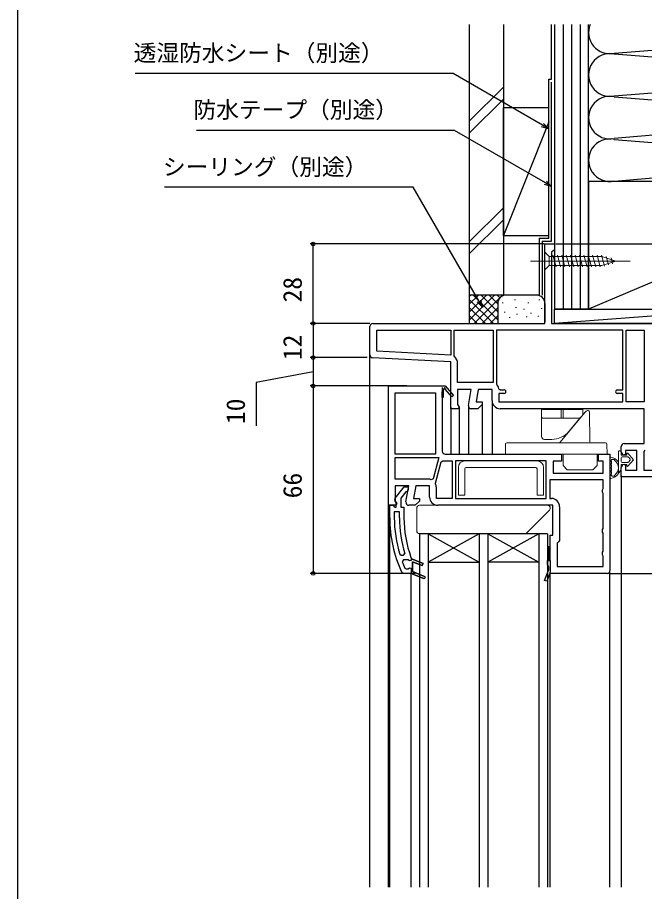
# Model space of a CAD drawing. Units: millimetres, scale not verified. Extents: x -525 to 525, y -783 to 779.
# Drawn here: x -525 to -304.2, y -429.2 to -121.4 of the extents above; entities that cross this region are included whole.
import ezdxf
from ezdxf.enums import TextEntityAlignment as Align

# ---------------------------------------------------------------- set-up
doc = ezdxf.new("R2010")
doc.units = ezdxf.units.MM
doc.header["$LTSCALE"] = 4
for name, color, linetype in [('0-3_YKK_11', 7, 'Continuous'), ('0-4_YKK_12', 2, 'Continuous'), ('0-7_YKK_D', 6, 'Continuous'), ('0-8_YKK_ZWAK', 7, 'Continuous'), ('0-9_YSS_K', 3, 'Continuous'), ('0-A_YSS_KE', 3, 'Continuous')]:
    doc.layers.add(name, color=color, linetype=linetype)
doc.layers.add('0-5_YKK_13', color=4, linetype='Continuous', lineweight=18)
doc.styles.add('ＭＳ ゴシック', font='')
doc.styles.get('ＭＳ ゴシック').set_extended_font_data('MS Gothic')

msp = doc.modelspace()

# ---------------------------------------------------------------- linework, layer by layer
at = {"layer": '0-3_YKK_11'}
for p, q in [((-400.929, -240.21), (-400.929, -230.159)), ((-375.429, -251.659), (-375.429, -255.159)), ((-375.429, -255.159), (-375.429, -253.159)), ((-312.429, -274.359), (-312.429, -272.459)), ((-374.429, -277.559), (-371.929, -277.559)), ((-337.429, -312.659), (-337.429, -316.659))]:
    msp.add_line(p, q, dxfattribs=at)
for points in [[(-399.929, -229.159), (-339.329, -229.159), (-339.329, -201.159), (-335.929, -201.159), (-335.929, -203.059), (-336.429, -203.559), (-336.929, -204.059), (-336.929, -229.159), (-285.929, -229.159), (-285.929, -230.659), (-273.429, -230.659), (-273.429, -229.159), (-270.929, -229.159), (-270.929, -233.159), (-285.929, -233.159), (-285.929, -285.159), (-287.729, -285.159), (-287.729, -283.159), (-312.429, -283.159), (-312.429, -279.859)], [(-371.052, -240.916), (-371.229, -240.535), (-371.229, -231.559), (-357.529, -231.559)], [(-357.529, -231.559), (-357.529, -249.959), (-370.029, -249.959), (-370.029, -243.127)], [(-311.929, -231.559), (-356.329, -231.559), (-356.329, -250.359), (-356.191, -250.704)], [(-313.829, -252.559), (-311.929, -252.559), (-311.929, -231.559)], [(-366.214, -257.985), (-365.222, -252.359), (-370.029, -252.359), (-370.029, -257.715), (-369.487, -258.583), (-369.806, -259.159), (-372.429, -259.159), (-372.429, -242.652), (-399.981, -241.209)], [(-394.429, -293.159), (-394.429, -251.159), (-374.563, -251.159), (-374.429, -251.081), (-371.524, -254.5), (-372.134, -255.018), (-374.445, -252.298)], [(-374.823, -252.233), (-375.129, -252.409), (-375.129, -255.159), (-375.429, -255.159), (-375.429, -274.159)], [(-357.929, -256.259), (-357.929, -252.359), (-362.785, -252.359), (-363.56, -256.759), (-361.429, -256.759), (-361.429, -257.659), (-362.929, -259.159), (-365.229, -259.159)], [(-355.542, -252.111), (-355.044, -252.559), (-353.629, -252.559)], [(-353.629, -253.759), (-355.529, -253.759), (-355.529, -256.759), (-311.929, -256.759), (-311.929, -253.759), (-313.829, -253.759)], [(-311.429, -271.459), (-304.329, -271.459), (-304.329, -259.159), (-355.029, -259.159)], [(-311.429, -278.859), (-310.929, -278.859), (-310.929, -280.759), (-306.929, -280.759), (-306.929, -273.859), (-310.929, -273.859), (-310.929, -275.359), (-311.429, -275.359)], [(-304.146, -273.777), (-304.529, -274.263), (-304.529, -280.759), (-288.329, -280.759)], [(-392.029, -276.359), (-376.65, -276.359), (-378.655, -283.843), (-379.328, -284.176)], [(-380.429, -283.959), (-392.029, -283.959), (-392.029, -276.359)], [(-374.429, -275.159), (-333.429, -275.159), (-333.429, -277.659), (-336.429, -277.659), (-336.429, -281.859), (-318.829, -281.859), (-318.829, -277.659), (-320.429, -277.659), (-320.429, -275.159), (-316.429, -275.159), (-316.429, -316.159)], [(-377.785, -285.668), (-377.812, -285.333), (-375.801, -277.827), (-375.204, -277.469)], [(-371.929, -277.559), (-371.929, -290.759), (-377.529, -290.759), (-377.529, -286.859)], [(-318.829, -284.259), (-337.629, -284.259), (-337.629, -290.759), (-337.029, -290.759)], [(-334.129, -293.659), (-334.129, -305.564), (-334.579, -306.061), (-335.029, -306.559), (-335.029, -314.759), (-318.829, -314.759), (-318.829, -311.025), (-319.079, -310.592), (-319.079, -309.726), (-318.829, -309.293), (-318.829, -303.025), (-319.079, -302.592), (-319.079, -301.726), (-318.829, -301.293), (-318.829, -289.025), (-319.079, -288.592), (-319.079, -287.726), (-318.829, -287.293), (-318.829, -284.259)], [(-388.214, -291.985), (-387.222, -286.359), (-392.029, -286.359), (-392.029, -291.715), (-391.487, -292.583), (-391.806, -293.159), (-394.429, -293.159)], [(-392.016, -290.641), (-388.904, -286.658), (-387.429, -286.658), (-387.429, -287.76), (-387.904, -288.259), (-388.274, -288.45), (-390.029, -290.697), (-390.029, -293.858), (-388.929, -293.858), (-388.929, -297.526)], [(-379.929, -290.259), (-379.929, -286.359), (-384.785, -286.359), (-385.56, -290.759), (-383.429, -290.759), (-383.429, -291.659), (-384.929, -293.159), (-387.229, -293.159)], [(-393.929, -297.526), (-393.929, -293.158), (-392.829, -293.158), (-392.333, -293.596), (-392.035, -293.858), (-391.629, -293.858), (-391.629, -292.458), (-391.829, -292.058)], [(-317.429, -317.159), (-337.618, -317.159), (-338.655, -319.9), (-339.403, -319.617), (-337.929, -315.719), (-337.929, -314.825), (-338.179, -314.392), (-338.429, -313.959), (-338.429, -312.659), (-337.429, -312.659), (-337.429, -303.659), (-336.529, -303.659), (-336.529, -293.159), (-377.029, -293.159)], [(-390.529, -297.526), (-390.529, -295.458), (-392.329, -295.458), (-392.329, -297.526)], [(-390.42, -310.403), (-389.942, -310.758), (-389.105, -310.758), (-388.627, -310.111)], [(-381.681, -318.187), (-385.929, -316.496), (-385.929, -313.019), (-382.477, -314.393), (-382.181, -313.65), (-385.929, -312.158), (-386.429, -312.158), (-386.429, -312.658), (-387.019, -312.733), (-387.503, -312.358), (-387.529, -312.358), (-389.064, -312.358), (-389.533, -313.033)], [(-386.459, -311.541), (-386.429, -311.712), (-386.429, -312.158), (-385.929, -312.158), (-382.181, -313.65), (-382.477, -314.393), (-385.929, -313.019), (-385.929, -316.496), (-381.681, -318.187)], [(-388.634, -315.258), (-388.176, -315.558), (-387.503, -315.558), (-387.019, -315.183), (-386.429, -315.258), (-386.429, -317.158), (-381.977, -318.93), (-386.429, -317.158), (-389.211, -317.158), (-389.664, -316.869)]]:
    msp.add_lwpolyline(points, dxfattribs=at)
for points in [[(-372.429, -240.249), (-398.529, -238.881), (-398.529, -231.559), (-372.429, -231.559)], [(-304.329, -231.559), (-304.329, -256.759), (-310.729, -256.759), (-310.729, -231.559)], [(-377.829, -253.559), (-377.829, -275.159), (-392.029, -275.159), (-392.029, -253.559)], [(-370.729, -290.759), (-338.829, -290.759), (-338.829, -277.559), (-370.729, -277.559)]]:
    msp.add_lwpolyline(points, close=True, dxfattribs=at)
for centre, radius, start, end in [((-399.929, -230.159), 1, 90.00001, 179.99999), ((-399.929, -240.21), 1, 180, 266.99997), ((-372.929, -243.127), 2.9, 359.99999, 49.67978), ((-374.607, -252.108), 0.25, 310.35701, 210), ((-357.929, -252.359), 2.4, 5.9378, 43.60284), ((-353.629, -253.159), 0.6, 269.99999, 90.00001), ((-313.829, -253.159), 0.6, 89.99999, 270.00001), ((-365.229, -258.159), 1, 170.00002, 270), ((-355.029, -256.259), 2.9, 180.00001, 269.99999), ((-311.429, -272.459), 1, 90.00001, 179.99999), ((-374.429, -274.159), 1, 180.00001, 269.99999), ((-311.429, -274.359), 1, 180.00001, 269.99999), ((-374.429, -274.159), 3.4, 256.82613, 269.99998), ((-311.429, -279.859), 1, 90.00001, 179.99999), ((-380.429, -286.859), 2.9, 67.68615, 89.99999), ((-380.429, -286.859), 2.9, 359.99996, 24.25263), ((-391.229, -291.258), 1, 141.91328, 233.13011), ((-387.229, -292.159), 1, 169.99999, 269.99998), ((-377.029, -290.259), 2.9, 180.00001, 269.99999), ((-337.029, -293.659), 2.9, 0.00001, 89.99999), ((-347.929, -297.526), 46, 180.00001, 204.86598), ((-347.929, -297.526), 44.4, 179.99999, 196.86019), ((-347.929, -297.526), 42.6, 179.99999, 197.18277), ((-347.929, -297.526), 41, 179.99999, 199.98888), ((-347.929, -297.526), 44.4, 200.44221, 203.53922), ((-317.429, -316.159), 1, 270.00001, 359.99999), ((-381.829, -318.558), 0.4, 248.30059, 68.30061), ((-381.829, -318.558), 0.4, 248.30059, 68.30061)]:
    msp.add_arc(centre, radius, start, end, dxfattribs=at)
at = {"layer": '0-4_YKK_12'}
for p, q in [((-400.929, -427.659), (-400.929, -240.21)), ((-366.229, -258.149), (-366.229, -275.149)), ((-361.429, -257.442), (-361.429, -275.159)), ((-357.929, -256.249), (-357.929, -275.159)), ((-372.429, -258.649), (-372.429, -275.149)), ((-369.529, -258.649), (-369.529, -275.149)), ((-312.429, -282.659), (-312.429, -427.659)), ((-394.429, -427.659), (-394.429, -292.659)), ((-393.929, -427.659), (-393.929, -297.526)), ((-383.424, -303.159), (-383.429, -427.659)), ((-338.429, -303.159), (-383.424, -303.159)), ((-380.429, -303.159), (-380.429, -427.659)), ((-380.429, -303.159), (-362.429, -313.159)), ((-362.429, -303.159), (-380.429, -313.159)), ((-362.429, -303.159), (-362.429, -427.659)), ((-359.429, -303.159), (-359.429, -427.659)), ((-341.429, -303.159), (-359.429, -313.159)), ((-359.429, -303.159), (-341.429, -313.159)), ((-341.429, -303.159), (-341.429, -427.659)), ((-338.429, -303.159), (-338.429, -427.659)), ((-380.429, -313.159), (-362.429, -313.159)), ((-341.429, -313.159), (-359.429, -313.159)), ((-337.429, -427.659), (-337.429, -316.659)), ((-316.429, -427.659), (-316.429, -316.159)), ((-386.429, -427.659), (-386.429, -317.158))]:
    msp.add_line(p, q, dxfattribs=at)
at = {"layer": '0-5_YKK_13'}
for p, q in [((-339.329, -204.059), (-339.329, -210.259)), ((-339.329, -204.059), (-337.779, -205.609)), ((-319.245, -205.609), (-337.779, -205.609)), ((-337.779, -205.609), (-337.779, -208.709)), ((-335.352, -209.259), (-336.478, -205.059)), ((-333.8, -209.259), (-334.925, -205.059)), ((-332.247, -209.259), (-333.372, -205.059)), ((-330.694, -209.259), (-331.819, -205.059)), ((-329.141, -209.259), (-330.266, -205.059)), ((-327.588, -209.259), (-328.713, -205.059)), ((-326.035, -209.259), (-327.16, -205.059)), ((-324.482, -209.259), (-325.607, -205.059)), ((-322.929, -209.259), (-324.055, -205.059)), ((-321.376, -209.259), (-322.502, -205.059)), ((-319.823, -209.259), (-320.949, -205.059)), ((-318.34, -209), (-319.396, -205.059)), ((-314.329, -207.159), (-319.245, -205.609)), ((-316.908, -208.549), (-317.721, -205.513)), ((-315.476, -208.097), (-316.025, -206.048)), ((-344.329, -207.159), (-309.329, -207.159)), ((-339.329, -210.259), (-337.779, -208.709)), ((-337.779, -208.709), (-319.245, -208.709)), ((-314.329, -207.159), (-319.245, -208.709)), ((-325.08, -260.372), (-334.041, -271.052)), ((-333.53, -262.458), (-333.53, -259.458)), ((-332.93, -262.458), (-332.93, -259.458)), ((-325.98, -259.458), (-325.98, -261.176)), ((-323.436, -270.865), (-323.621, -260.263)), ((-340.48, -263.458), (-340.48, -261.958)), ((-340.48, -268.958), (-340.48, -263.458)), ((-327.137, -262.458), (-339.98, -262.458)), ((-328.012, -263.779), (-330.799, -267.1)), ((-336.927, -269.958), (-339.48, -269.958)), ((-350.17, -271.159), (-352.67, -271.159)), ((-332.931, -275.159), (-332.896, -279.194)), ((-321.231, -275.159), (-332.631, -275.159)), ((-320.431, -275.159), (-321.231, -275.159)), ((-320.966, -279.194), (-320.931, -275.159)), ((-316.429, -283.423), (-316.429, -276.495)), ((-313.429, -274.458), (-313.429, -282.008)), ((-312.429, -275.459), (-312.429, -274.459)), ((-312.429, -275.459), (-312.429, -274.459)), ((-310.429, -275.459), (-312.429, -275.459)), ((-310.429, -275.459), (-312.429, -275.459)), ((-312.429, -277.759), (-312.429, -276.459)), ((-312.429, -277.759), (-312.429, -276.459)), ((-312.129, -276.159), (-310.129, -276.159)), ((-312.129, -276.159), (-310.129, -276.159)), ((-310.429, -274.961), (-310.429, -275.459)), ((-310.429, -275.459), (-310.429, -274.961)), ((-308.129, -277.109), (-310.073, -274.83)), ((-308.129, -277.109), (-310.073, -274.83)), ((-309.901, -276.264), (-309.346, -276.914)), ((-309.346, -276.914), (-309.901, -276.264)), ((-369.779, -289.559), (-369.779, -279.859)), ((-342.079, -277.559), (-367.479, -277.559)), ((-342.579, -279.859), (-366.979, -279.859)), ((-339.779, -289.559), (-339.779, -279.859)), ((-332.896, -279.194), (-331.431, -280.659)), ((-322.431, -280.659), (-320.966, -279.194)), ((-315.829, -278.327), (-315.829, -277.895)), ((-315.829, -279.559), (-315.829, -279.127)), ((-312.429, -278.759), (-310.429, -278.759)), ((-312.429, -280.559), (-312.429, -278.759)), ((-310.429, -278.759), (-312.429, -278.759)), ((-312.429, -280.559), (-312.429, -278.759)), ((-310.129, -278.059), (-312.129, -278.059)), ((-310.129, -278.059), (-312.129, -278.059)), ((-310.429, -278.759), (-310.429, -279.257)), ((-310.429, -279.257), (-310.429, -278.759)), ((-310.073, -279.388), (-308.129, -277.109)), ((-308.129, -277.109), (-310.073, -279.388)), ((-309.346, -277.304), (-309.901, -277.954)), ((-309.346, -277.304), (-309.901, -277.954)), ((-367.479, -289.559), (-367.479, -280.359)), ((-342.079, -289.559), (-342.079, -280.359)), ((-331.431, -280.659), (-322.431, -280.659)), ((-315.829, -280.791), (-315.829, -280.359)), ((-315.829, -282.023), (-315.829, -281.591)), ((-367.479, -289.559), (-369.779, -289.559)), ((-339.779, -289.559), (-342.079, -289.559)), ((-384.433, -294.159), (-384.433, -302.159)), ((-383.433, -293.159), (-338.433, -293.159)), ((-345.726, -302.866), (-337.726, -294.866)), ((-346.433, -303.159), (-383.433, -303.159)), ((-338.429, -308.096), (-337.992, -307.659)), ((-338.429, -308.545), (-337.543, -307.659)), ((-338.429, -308.994), (-337.429, -307.994)), ((-338.429, -309.443), (-337.429, -308.443)), ((-338.429, -309.892), (-337.429, -308.892)), ((-338.429, -310.341), (-337.429, -309.341)), ((-338.429, -310.79), (-337.429, -309.79)), ((-338.429, -311.239), (-337.429, -310.239)), ((-338.429, -311.688), (-337.429, -310.688)), ((-338.429, -312.137), (-337.429, -311.137)), ((-338.429, -312.586), (-337.429, -311.586)), ((-338.053, -312.659), (-337.429, -312.035)), ((-337.604, -312.659), (-337.429, -312.484))]:
    msp.add_line(p, q, dxfattribs=at)
for points in [[(-340.48, -261.958), (-340.48, -259.458), (-325.98, -259.458)], [(-326.097, -261.497), (-326.754, -262.279), (-328.012, -263.779)], [(-353.17, -271.651), (-353.231, -275.159), (-350.232, -275.159)], [(-317.992, -271.159), (-320.492, -271.159), (-350.17, -271.159)], [(-320.431, -275.159), (-317.431, -275.159), (-317.493, -271.651)], [(-332.631, -275.159), (-337.906, -275.159), (-350.232, -275.159)], [(-313.429, -282.008), (-312.429, -280.559), (-313.429, -282.008)]]:
    msp.add_lwpolyline(points, dxfattribs=at)
msp.add_lwpolyline([(-338.429, -307.659), (-337.429, -307.659), (-337.429, -312.659), (-338.429, -312.659)], close=True, dxfattribs=at)
for centre, radius, start, end in [((-326.48, -261.176), 0.5, 320, 0), ((-323.548, -261.657), 2, 112.49402, 140), ((-324.121, -260.272), 0.5, 1, 112.49402), ((-339.98, -261.958), 0.5, 180, 270), ((-327.137, -261.958), 0.5, 270, 320), ((-336.927, -261.958), 8, 270, 320), ((-336.927, -261.958), 8, 315.4052, 320), ((-339.48, -268.958), 1, 180, 270), ((-352.67, -271.659), 0.5, 90, 179), ((-334.271, -270.859), 0.3, 270, 320), ((-323.136, -270.859), 0.3, 181, 270), ((-317.992, -271.659), 0.5, 1, 90), ((-316.129, -276.495), 0.3, 81.79391, 180), ((-316.629, -279.959), 3.8, 32.63687, 81.79391), ((-315.529, -277.275), 0.3, 67.71823, 159.97791), ((-312.929, -274.458), 0.5, 0.11462, 179.88538), ((-312.929, -274.459), 0.5, 360, 180.11459), ((-312.929, -274.459), 0.5, 0.00002, 0.11467), ((-312.129, -276.459), 0.3, 90, 180), ((-312.129, -276.459), 0.3, 90, 180), ((-310.227, -274.961), 0.202, 40.46381, 180), ((-310.227, -274.961), 0.202, 40.46381, 180), ((-310.129, -276.459), 0.3, 40.46381, 90), ((-310.129, -276.459), 0.3, 40.46381, 90), ((-309.575, -277.109), 0.3, 319.53619, 40.46381), ((-309.575, -277.109), 0.3, 319.53619, 40.46381), ((-367.479, -279.859), 2.3, 90, 180), ((-366.979, -280.359), 0.5, 90, 180), ((-342.579, -280.359), 0.5, 0, 90), ((-342.079, -279.859), 2.3, 0, 90), ((-315.829, -277.495), 0.2, 121.83486, 233.1301), ((-315.829, -278.727), 0.2, 126.8699, 233.1301), ((-315.829, -279.959), 0.2, 126.8699, 233.1301), ((-316.129, -277.895), 0.3, 0, 53.1301), ((-316.129, -278.327), 0.3, 306.8699, 0), ((-316.129, -279.127), 0.3, 0, 53.1301), ((-316.129, -279.559), 0.3, 306.8699, 0), ((-316.093, -277.07), 0.3, 301.83486, 339.97791), ((-316.629, -279.959), 3.2, 66.85224, 67.71823), ((-315.253, -276.741), 0.3, 246.85224, 296.63299), ((-315.029, -277.188), 0.2, 3.36701, 116.63299), ((-314.53, -277.158), 0.3, 183.36701, 233.14776), ((-316.629, -279.959), 3.2, 306.85224, 53.14776), ((-312.129, -277.759), 0.3, 180, 270), ((-312.129, -277.759), 0.3, 180, 270), ((-310.227, -279.257), 0.202, 180.00003, 319.53622), ((-310.227, -279.257), 0.202, 180, 319.53619), ((-310.129, -277.759), 0.3, 270, 319.53619), ((-310.129, -277.759), 0.3, 270, 319.53619), ((-316.629, -279.959), 3.8, 278.20609, 327.36313), ((-315.829, -281.191), 0.2, 126.8699, 233.1301), ((-315.829, -282.423), 0.2, 126.8699, 238.16514), ((-316.129, -280.359), 0.3, 0, 53.1301), ((-316.129, -280.791), 0.3, 306.8699, 360), ((-316.129, -281.591), 0.3, 0, 53.1301), ((-316.129, -282.023), 0.3, 306.8699, 360), ((-316.093, -282.848), 0.3, 20.02209, 58.16514), ((-315.529, -282.642), 0.3, 200.02209, 292.28177), ((-316.629, -279.959), 3.2, 292.28177, 293.14776), ((-315.253, -283.177), 0.3, 63.36701, 113.14776), ((-315.029, -282.73), 0.2, 243.36701, 356.63299), ((-314.53, -282.759), 0.3, 126.85224, 176.63299), ((-316.129, -283.423), 0.3, 180, 278.20609), ((-383.433, -294.159), 1, 90, 180), ((-338.433, -294.159), 1, 315, 90), ((-383.433, -302.159), 1, 180, 270), ((-346.433, -302.159), 1, 270, 315)]:
    msp.add_arc(centre, radius, start, end, dxfattribs=at)
at = {"layer": '0-7_YKK_D'}
for p, q in [((-339.537, -201.159), (-421.929, -201.159)), ((-420.929, -229.159), (-420.929, -201.159)), ((-335.429, -201.159), (10.074, -201.159)), ((-400.937, -229.159), (-421.929, -229.159)), ((-400.937, -229.159), (-421.929, -229.159)), ((-420.929, -229.159), (-420.929, -241.159)), ((-401.937, -241.159), (-421.929, -241.159)), ((-401.937, -241.159), (-421.929, -241.159)), ((-420.929, -241.159), (-420.929, -251.159)), ((-387.937, -251.159), (-421.929, -251.159)), ((-387.937, -251.159), (-421.929, -251.159)), ((-420.929, -251.159), (-420.929, -317.159)), ((-384.992, -317.159), (-421.929, -317.159)), ((-316.429, -317.159), (-69.926, -317.159))]:
    msp.add_line(p, q, dxfattribs=at)
for points in [[(-337.933, -160.574), (-340.141, -159.299), (-371.56, -141.159), (-483.61, -141.159)], [(-339.799, -158.707), (-337.933, -160.574), (-340.483, -159.89)], [(-336.933, -180.922), (-339.141, -179.647), (-371.163, -161.159), (-461.941, -161.159)], [(-361.296, -223.38), (-362.571, -221.171), (-385.672, -181.159), (-473.267, -181.159)], [(-338.799, -179.055), (-336.933, -180.922), (-339.483, -180.239)], [(-361.979, -220.83), (-361.296, -223.38), (-363.162, -221.513)], [(-420.929, -246.159), (-440.929, -249.923), (-440.929, -265.173)]]:
    msp.add_lwpolyline(points, dxfattribs=at)
for centre in [(-420.929, -201.159), (-420.929, -229.159), (-420.929, -229.159), (-420.929, -241.159), (-420.929, -241.159), (-420.929, -251.159), (-420.929, -251.159), (-420.929, -317.159)]:
    msp.add_circle(centre, 0.637, dxfattribs=at)
at = {"layer": '0-8_YKK_ZWAK'}
msp.add_line((-525, 747.3), (-525, -782.7), dxfattribs=at)
at = {"layer": '0-9_YSS_K'}
for p, q in [((-335.929, -123.87), (-335.929, -224.159)), ((-332.929, -123.87), (-332.929, -224.159)), ((-329.929, -123.87), (-329.929, -224.159)), ((-326.929, -123.87), (-326.929, -224.159)), ((-323.929, -179.159), (-323.929, -123.87)), ((-323.929, -224.159), (-323.929, -123.87)), ((-314.897, -134.001), (-227.96, -126.817)), ((-227.96, -141.501), (-314.897, -134.317)), ((-314.897, -149.001), (-227.96, -141.817)), ((-365.929, -157.948), (-353.929, -145.948)), ((-365.929, -162.19), (-353.929, -150.19)), ((-314.897, -149.317), (-227.96, -156.501)), ((-337.929, -153.159), (-353.929, -153.159)), ((-353.929, -198.159), (-353.929, -153.159)), ((-335.929, -153.159), (-335.929, -198.159)), ((-227.96, -156.817), (-314.897, -164.001)), ((-337.929, -158.159), (-353.929, -198.159)), ((-314.897, -164.317), (-227.96, -171.501)), ((-314.897, -179.001), (-227.96, -171.817)), ((-218.929, -179.159), (-323.929, -224.159)), ((-353.929, -188.374), (-365.929, -200.374)), ((-365.929, -204.617), (-353.929, -192.617)), ((-353.929, -198.159), (-337.929, -198.159)), ((-365.929, -219.159), (-365.929, -229.159)), ((-352.929, -219.159), (-365.929, -219.159)), ((-365.929, -228.017), (-357.071, -219.159)), ((-365.929, -225.188), (-359.899, -219.159)), ((-365.929, -222.36), (-362.728, -219.159)), ((-365.929, -219.531), (-365.556, -219.159)), ((-365.929, -220.674), (-357.444, -229.159)), ((-364.615, -219.159), (-355.929, -227.845)), ((-364.243, -229.159), (-354.243, -219.159)), ((-361.787, -219.159), (-355.929, -225.017)), ((-358.958, -219.159), (-355.929, -222.188)), ((-356.13, -219.159), (-355.148, -220.14)), ((-353.301, -219.159), (-353.281, -219.18)), ((-342.329, -219.159), (-352.929, -219.159)), ((-349.762, -220.962), (-349.762, -220.762)), ((-341.246, -220.962), (-341.246, -220.762)), ((-365.929, -223.502), (-360.272, -229.159)), ((-361.414, -229.159), (-355.929, -223.674)), ((-355.929, -222.159), (-355.929, -229.159)), ((-354.101, -221.964), (-354.101, -221.764)), ((-349.428, -223.633), (-349.428, -223.433)), ((-346.635, -224.236), (-346.635, -224.036)), ((-345.088, -221.964), (-345.088, -221.764)), ((-340.415, -223.967), (-340.415, -223.767)), ((-339.329, -222.159), (-339.329, -228.659)), ((-270.929, -224.159), (-335.929, -229.159)), ((-323.929, -224.159), (-335.929, -224.159)), ((-365.929, -226.33), (-363.1, -229.159)), ((-358.586, -229.159), (-355.911, -226.484)), ((-353.433, -225.302), (-353.433, -225.102)), ((-351.603, -227.158), (-351.603, -226.958)), ((-349.094, -225.97), (-349.094, -225.77)), ((-345.674, -226.943), (-345.674, -226.743)), ((-344.087, -225.636), (-344.087, -225.436)), ((-341.58, -226.639), (-341.58, -226.439))]:
    msp.add_line(p, q, dxfattribs=at)
msp.add_lwpolyline([(-270.929, -229.159), (-335.929, -229.159), (-335.929, -224.159), (-270.929, -224.159)], close=True, dxfattribs=at)
for centre, radius, start, end in [((-316.429, -126.659), 7.5, 158.17007, 281.78353), ((-316.429, -141.659), 7.5, 78.21649, 281.78353), ((-316.429, -156.659), 7.5, 78.21649, 281.78353), ((-316.429, -171.659), 7.5, 78.21649, 281.78353), ((-352.929, -222.159), 3, 90, 180), ((-342.329, -222.159), 3, 0, 90)]:
    msp.add_arc(centre, radius, start, end, dxfattribs=at)
at = {"layer": '0-A_YSS_KE'}
for p, q in [((-365.929, -123.87), (-365.929, -219.159)), ((-353.929, -123.87), (-353.929, -219.159)), ((-341.329, -199.159), (-341.329, -219.159)), ((-340.329, -200.159), (-340.329, -219.159)), ((-353.929, -219.159), (-365.929, -219.159))]:
    msp.add_line(p, q, dxfattribs=at)
for points in [[(-341.329, -199.159), (-337.929, -199.159), (-337.929, -143.159), (-336.929, -143.159), (-336.929, -123.87)], [(-340.329, -200.159), (-336.929, -200.159), (-336.929, -144.159)]]:
    msp.add_lwpolyline(points, dxfattribs=at)
msp.add_lwpolyline([(-323.929, -179.159), (-323.929, -224.159), (-218.929, -224.159), (-218.929, -179.159)], close=True, dxfattribs=at)

# ---------------------------------------------------------------- texts
at = {"layer": '0-7_YKK_D', "style": 'ＭＳ ゴシック'}
for s, p in [('透湿防水シート（別途）', (-484.11, -138.568)), ('防水テープ（別途）', (-463.032, -158.568)), ('シーリング（別途）', (-473.813, -178.704))]:
    msp.add_text(s, height=5.865, dxfattribs=at).set_placement(p, align=Align.BOTTOM_LEFT)
for s, p in [('28', (-422.929, -221.73)), ('12', (-422.929, -242.062)), ('10', (-442.929, -264.553)), ('66', (-422.929, -290.704))]:
    msp.add_text(s, height=6.598, rotation=90, dxfattribs=at).set_placement(p, align=Align.BOTTOM_LEFT)

doc.saveas('drawing.dxf')
